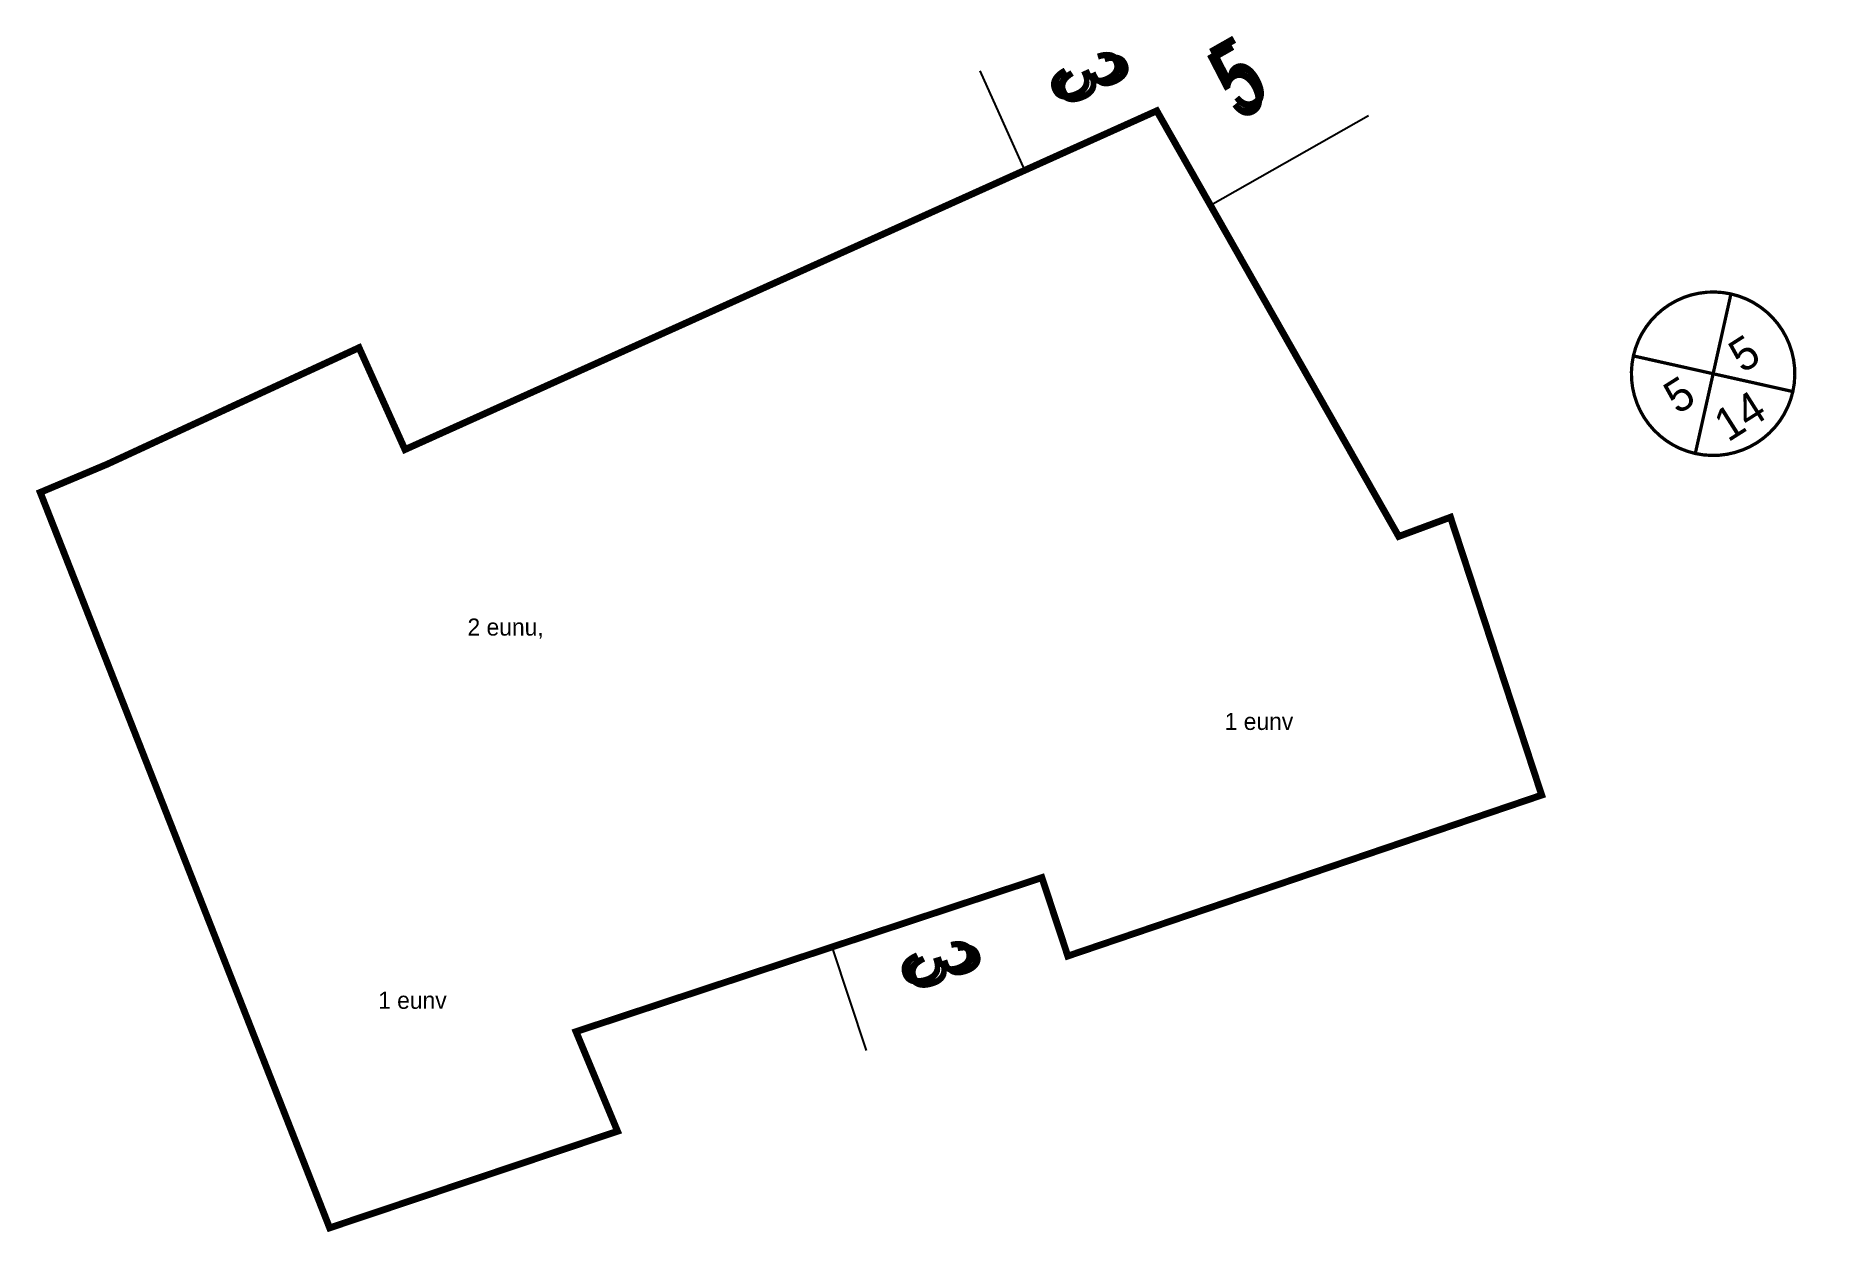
# Model space of a CAD drawing. Extents: x 186083.4 to 186132.7, y 655568.5 to 655601.4.
import ezdxf
from ezdxf.enums import TextEntityAlignment as Align

# ---------------------------------------------------------------- set-up
doc = ezdxf.new("R2010")
doc.units = 0
doc.linetypes.add('KB', pattern=[11, 7, -1.5, 1, -1.5])
for name, color, linetype in [('dim', 4, 'Continuous'), ('HEB_ENTITY', 3, 'Continuous'), ('LIKB', 242, 'KB'), ('srozeta', 7, 'Continuous'), ('stxt', 7, 'Continuous')]:
    doc.layers.add(name, color=color, linetype=linetype)
doc.styles.add('hebtxt', font='hebtxt.shx')
doc.styles.add('mvt-mirym', font='mvt-mirym.shx')

# ---------------------------------------------------------------- blocks, each defined once
blk = doc.blocks.new('txt1', base_point=(3933.27, -3394.99))
at = {"layer": 'stxt', "style": 'hebtxt'}
blk.add_attdef('333', text='', height=8, dxfattribs=at).set_placement((3933.27, -3394.99), align=Align.MIDDLE)
blk = doc.blocks.new('rozeta')
at = {"layer": 'srozeta', "const_width": 0.5}
blk.add_lwpolyline([(12.5, 0, 1), (-12.5, 0, 1)], format="xyb", close=True, dxfattribs=at)
for points in [[(8.84, -8.84), (-8.84, 8.84)], [(8.84, 8.84), (-8.84, -8.84)]]:
    blk.add_lwpolyline(points, dxfattribs=at)
at = {"layer": 'srozeta', "style": 'hebtxt'}
blk.add_attdef('ROADNO', text='', height=5, dxfattribs=at).set_placement((-0.02, 8.03), align=Align.MIDDLE)
blk.add_attdef('KBL', text='', height=5, dxfattribs=at).set_placement((-4.26, 0.09), align=Align.MIDDLE_RIGHT)
blk.add_attdef('KBR', text='', height=5, dxfattribs=at).set_placement((3.81, 0.09), align=Align.MIDDLE_LEFT)
blk.add_attdef('WIDTH', text='', height=5, dxfattribs=at).set_placement((-0.02, -10.12), align=Align.CENTER)
blk = doc.blocks.new('HEB_ENTITY', base_point=(239887.559527, 732905.39089))
at = {"layer": 'HEB_ENTITY', "style": 'hebtxt', "width": 0.7}
blk.add_attdef('VAL', (239887.559527, 732905.39089), '', height=1, dxfattribs=at)
at = {"layer": 'HEB_ENTITY', "style": 'hebtxt', "width": 0.7, "flags": 1}
for tag in ['WIDTH', 'YBASE', 'TAG', 'XBASE', 'PROMPT', 'HEIGHT', 'BLKNAME', 'BLKNUM']:
    blk.add_attdef(tag, (239887.559527, 732905.39089), '', height=1, dxfattribs=at)
blk = doc.blocks.new('dim', base_point=(239887.559527, 732905.39089))
at = {"layer": 'dim', "style": 'hebtxt', "width": 0.7}
blk.add_attdef('NUMBER', (239887.559527, 732905.39089), '', height=1, dxfattribs=at)

msp = doc.modelspace()

# ---------------------------------------------------------------- linework, layer by layer
at = {"layer": 'dim'}
for points in [[(186109.36, 655600.479), (186110.589, 655597.743)], [(186109.36, 655600.479), (186110.589, 655597.743)], [(186109.36, 655600.479), (186110.589, 655597.743)], [(186120.058, 655599.24), (186115.715, 655596.77)], [(186120.058, 655599.24), (186115.715, 655596.77)], [(186120.058, 655599.24), (186115.715, 655596.77)], [(186106.238, 655573.514), (186105.296, 655576.362)], [(186106.238, 655573.514), (186105.296, 655576.362)], [(186106.238, 655573.514), (186105.296, 655576.362)]]:
    msp.add_lwpolyline(points, dxfattribs=at)
at = {"layer": 'LIKB', "const_width": 0.188}
msp.add_lwpolyline([(186120.894, 655587.662), (186122.32, 655588.19), (186124.831, 655580.541), (186111.782, 655576.111), (186111.068, 655578.27), (186098.239, 655574.03), (186099.382, 655571.288), (186091.454, 655568.628), (186083.485, 655588.874), (186085.324, 655589.648), (186092.264, 655592.858), (186093.528, 655590.053), (186114.231, 655599.378), (186120.894, 655587.662)], dxfattribs=at)

# ---------------------------------------------------------------- block references
at = {"layer": 'dim', "linetype": 'ByBlock'}
ref = msp.add_blockref('dim', (186111.17, 655600.415), dxfattribs=dict(at, xscale=2, yscale=2, zscale=2, rotation=294.181275547852))
ref.add_attrib('NUMBER', '3', (186111.17, 655600.415), dxfattribs={"layer": '0', "height": 2, "rotation": 294.1813, "style": 'hebtxt', "width": 0.7})
ref = msp.add_blockref('dim', (186116.474, 655599.071), dxfattribs=dict(at, xscale=2, yscale=2, zscale=2, rotation=29.63432024637132))
ref.add_attrib('NUMBER', '5', (186116.474, 655599.071), dxfattribs={"layer": '0', "height": 2, "rotation": 389.6343, "style": 'hebtxt', "width": 0.7})
ref = msp.add_blockref('dim', (186107.09, 655576.113), dxfattribs=dict(at, xscale=2, yscale=2, zscale=2, rotation=288.288367181326))
ref.add_attrib('NUMBER', '3', (186107.09, 655576.113), dxfattribs={"layer": '0', "height": 2, "rotation": 288.2884, "style": 'hebtxt', "width": 0.7})
at = {"layer": 'HEB_ENTITY', "linetype": 'ByBlock'}
ref = msp.add_blockref('HEB_ENTITY', (186116.474, 655599.071), dxfattribs=dict(at, xscale=2, yscale=2, zscale=2, rotation=29.63432024637132))
ref.add_attrib('VAL', '5', (186116.527, 655599.264), dxfattribs={"layer": '0', "height": 2, "rotation": 389.6343, "style": 'hebtxt', "width": 0.7})
ref = msp.add_blockref('HEB_ENTITY', (186111.17, 655600.415), dxfattribs=dict(at, xscale=2, yscale=2, zscale=2, rotation=294.181275547852))
ref.add_attrib('VAL', '3', (186111.357, 655600.344), dxfattribs={"layer": '0', "height": 2, "rotation": 294.1813, "style": 'hebtxt', "width": 0.7})
ref = msp.add_blockref('HEB_ENTITY', (186107.09, 655576.113), dxfattribs=dict(at, xscale=2, yscale=2, zscale=2, rotation=288.288367181326))
ref.add_attrib('VAL', '3', (186107.269, 655576.023), dxfattribs={"layer": '0', "height": 2, "rotation": 288.2884, "style": 'hebtxt', "width": 0.7})
at = {"layer": 'srozeta'}
ref = msp.add_blockref('rozeta', (186129.552, 655592.141), dxfattribs=dict(at, xscale=0.1799999999957023, yscale=0.1799999999957023, zscale=0.1799999999957023, rotation=32.39836807576082))
ref.add_attrib('KBR', '5', dxfattribs={"height": 0.9, "rotation": 32.3984, "style": 'hebtxt'}).set_placement((186130.123, 655592.521), align=Align.MIDDLE_LEFT)
ref.add_attrib('KBL', '5', dxfattribs={"height": 0.9, "rotation": 32.3984, "style": 'hebtxt'}).set_placement((186128.897, 655591.743), align=Align.MIDDLE_RIGHT)
ref.add_attrib('WIDTH', '14', dxfattribs={"height": 0.9, "rotation": 32.3984, "style": 'hebtxt'}).set_placement((186130.526, 655590.6), align=Align.CENTER)
at = {"layer": 'stxt'}
ref = msp.add_blockref('txt1', (186096.3, 655585.127), dxfattribs=dict(at, xscale=0.05879999999999999, yscale=0.05879999999999999, zscale=0.05879999999999999))
ref.add_attrib('333', '2 eunu,', dxfattribs={"height": 0.4704, "style": 'mvt-mirym'}).set_placement((186096.3, 655585.127), align=Align.MIDDLE)
ref = msp.add_blockref('txt1', (186117.045, 655582.567), dxfattribs=dict(at, xscale=0.05879999999999999, yscale=0.05879999999999999, zscale=0.05879999999999999))
ref.add_attrib('333', '1 eunv', dxfattribs={"height": 0.4704, "style": 'mvt-mirym'}).set_placement((186117.045, 655582.567), align=Align.MIDDLE)
ref = msp.add_blockref('txt1', (186093.733, 655574.89), dxfattribs=dict(at, xscale=0.05879999999999999, yscale=0.05879999999999999, zscale=0.05879999999999999))
ref.add_attrib('333', '1 eunv', dxfattribs={"height": 0.4704, "style": 'mvt-mirym'}).set_placement((186093.733, 655574.89), align=Align.MIDDLE)

doc.saveas('drawing.dxf')
